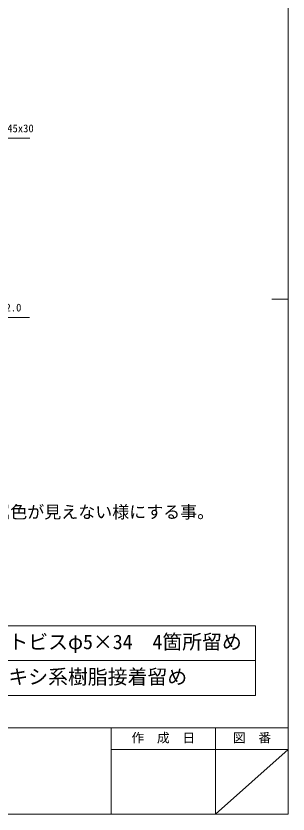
# Model space of a CAD drawing. Units: millimetres on the paper. Extents: x -401 to 401, y -279 to 279.
# Drawn here: x 316.6 to 400.7, y -278.7 to -31.7 of the extents above; entities that cross this region are included whole.
import ezdxf
from ezdxf.enums import TextEntityAlignment as Align

# ---------------------------------------------------------------- set-up
doc = ezdxf.new("R2010")
doc.units = ezdxf.units.MM
for name, color, linetype, lineweight in [('0-0_A-C01-補助線(非印刷)', 4, 'Continuous', 9), ('0-7_A-B03-文字_書込_小', 7, 'Continuous', 9), ('0-E_A-B03-文字_書込_大', 7, 'Continuous', 9), ('1-4_0-A01-枠A', 4, 'Continuous', 9)]:
    doc.layers.add(name, color=color, linetype=linetype, lineweight=lineweight)
doc.layers.add('1-3_0-A02-枠B', color=5, linetype='Continuous')
doc.styles.add('ＭＳ ゴシック', font='')
doc.styles.get('ＭＳ ゴシック').set_extended_font_data('MS Gothic')

msp = doc.modelspace()

# ---------------------------------------------------------------- linework, layer by layer
at = {"layer": '0-0_A-C01-補助線(非印刷)'}
msp.add_line((400.667, -119.333), (395.667, -119.333), dxfattribs=at)
at = {"layer": '0-7_A-B03-文字_書込_小'}
for points in [[(242.313, -91.548), (252.258, -69.485), (320.921, -69.485)], [(279.827, -111.694), (288.157, -125.019), (320.779, -125.019)]]:
    msp.add_lwpolyline(points, dxfattribs=at)
at = {"layer": '0-E_A-B03-文字_書込_大'}
for p, q in [((184.02, -220.4), (390.667, -220.4)), ((390.667, -220.4), (390.667, -242)), ((390.667, -220.4), (390.667, -242)), ((184.02, -231.2), (390.667, -231.2)), ((184.02, -242), (390.667, -242))]:
    msp.add_line(p, q, dxfattribs=at)
at = {"layer": '1-4_0-A01-枠A'}
for p, q in [((400.667, -278.667), (400.667, 278.667)), ((-400.667, -252), (343.263, -252)), ((343.263, -252), (345.987, -252)), ((345.987, -252), (345.987, -278.667)), ((345.987, -252), (400.667, -252)), ((378.282, -252), (378.282, -278.667)), ((345.987, -258.667), (400.667, -258.667)), ((400.667, -258.667), (378.282, -278.667)), ((-400.667, -278.667), (345.987, -278.667)), ((345.987, -278.667), (400.667, -278.667))]:
    msp.add_line(p, q, dxfattribs=at)

# ---------------------------------------------------------------- texts
at = {"layer": '0-7_A-B03-文字_書込_小', "style": 'ＭＳ ゴシック'}
for s, height, p in [('耐水人工木(吸水率0.1% 静電気対策仕様)145x30', 2.405, (251.619, -68.428)), ('ｱﾙﾐ根太:70x70xt2.0', 2.405, (288.81, -123.879)), ('※目地からシルバー金属色が見えない様にする事。', 3.849, (257.104, -188.282))]:
    msp.add_text(s, height=height, dxfattribs=at).set_placement(p, align=Align.BOTTOM_LEFT)
at = {"layer": '0-E_A-B03-文字_書込_大', "style": 'ＭＳ ゴシック'}
for s, p in [('コンクリートビスφ5×34\u30004箇所留め', (283.568, -229.006)), ('一液性エポキシ系樹脂接着留め', (283.568, -239.806))]:
    msp.add_text(s, height=4.501, dxfattribs=at).set_placement(p, align=Align.BOTTOM_LEFT)
at = {"layer": '1-3_0-A02-枠B', "color": 6, "style": 'ＭＳ ゴシック'}
for s, p in [('作\u3000成\u3000日', (352.292, -257.388)), ('図\u3000番', (383.627, -257.388))]:
    msp.add_text(s, height=2.889, dxfattribs=at).set_placement(p, align=Align.BOTTOM_LEFT)

doc.saveas('drawing.dxf')
